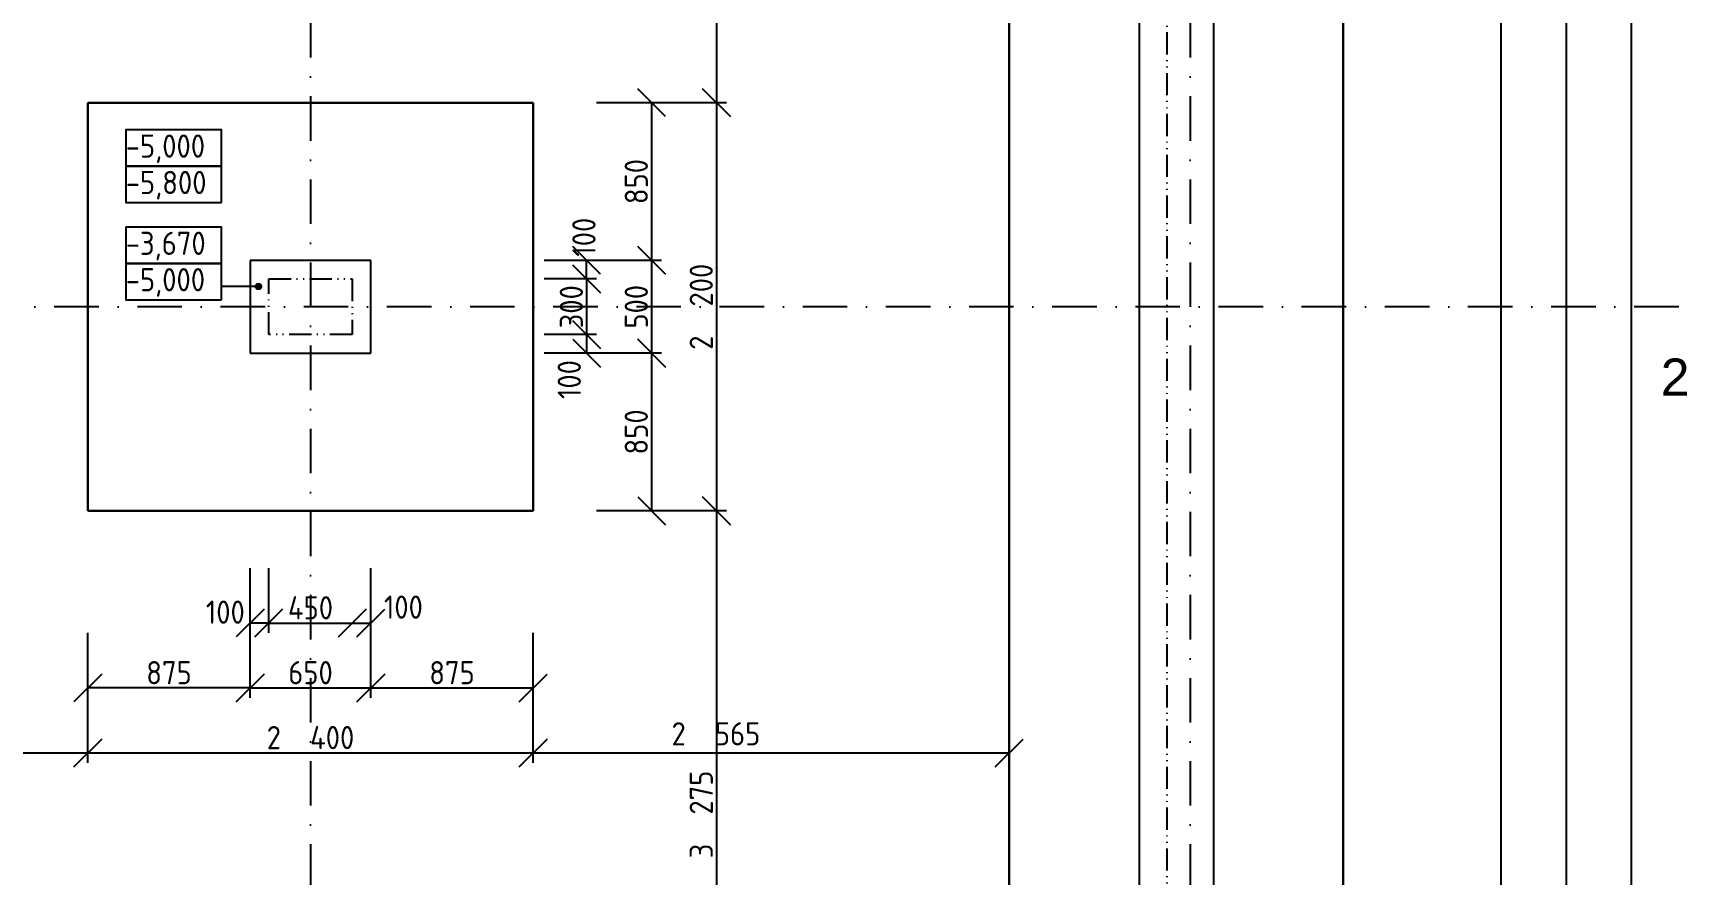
# Model space of a CAD drawing. Extents: x 4511820 to 5180432, y -1526536 to -944957.
# Drawn here: x 5034561 to 5043473, y -1495491 to -1490952 of the extents above; entities that cross this region are included whole.
import ezdxf

# ---------------------------------------------------------------- set-up
doc = ezdxf.new("R2010")
doc.units = 0
doc.header["$MEASUREMENT"] = 0
doc.linetypes.add('ACAD_ISO12W100', pattern=[22, 12, -3, 0.5, -3, 0.5, -3])
doc.linetypes.add('BODKOCIARKOVANA_3', pattern=[5.6, 3, -1.3, 0, -1.3])
doc.layers.get('0').update_dxf_attribs({"linetype": 'CONTINUOUS'})
doc.layers.get('Defpoints').update_dxf_attribs({"color": 61, "linetype": 'CONTINUOUS'})
for name, color, linetype in [('KÓTY', 4, 'CONTINUOUS'), ('MÚRY', 1, 'CONTINUOUS'), ('osi', 253, 'CONTINUOUS'), ('TENKÁ', 7, 'CONTINUOUS')]:
    doc.layers.add(name, color=color, linetype=linetype)
doc.styles.add('styl1', font='arial.ttf')
doc.styles.add('STYLE1', font='isocp.shx')
doc.dimstyles.new('STANDARD-50', dxfattribs={"dimtxt": 125, "dimasz": 150, "dimexe": 10, "dimexo": 200, "dimgap": 20, "dimtad": 1, "dimdsep": 46, "dimlunit": 6, "dimtxsty": 'STYLE1', "dimblk1": 'OBLIQUE', "dimblk2": 'OBLIQUE', "dimsah": 1, "dimcen": 2.5, "dimse1": 1, "dimse2": 1, "dimadec": 0, "dimazin": 0, "dimtfac": 1, "dimtmove": 1, "dimatfit": 3, "dimldrblk": 'OBLIQUE', "dimfxl": 1, "dimtolj": 1, "dimtzin": 0, "dimarcsym": 0})

# ---------------------------------------------------------------- blocks, each defined once
blk = doc.blocks.new('_OBLIQUE')
at = {"color": 0, "linetype": 'ByBlock'}
blk.add_line((-0.5, -0.5), (0.5, 0.5), dxfattribs=at)
blk = doc.blocks.new('*D43170')
at = {"layer": 'Defpoints', "color": 0}
for p in [(5034856, -1493469), (5037256, -1493469), (5037256, -1494833.5)]:
    blk.add_point(p, dxfattribs=at)
at = {"layer": 'KÓTY', "color": 0, "lineweight": -2}
blk.add_line((5034856, -1494833.5), (5037256, -1494833.5), dxfattribs=at)
at = {"layer": 'KÓTY', "color": 0, "linetype": 'ByBlock', "lineweight": -2, "xscale": 150, "yscale": 150, "zscale": 150, "rotation": 180}
blk.add_blockref('_OBLIQUE', (5034856, -1494833.5), dxfattribs=at)
at = {"layer": 'KÓTY', "color": 0, "linetype": 'ByBlock', "lineweight": -2, "xscale": 150, "yscale": 150, "zscale": 150}
blk.add_blockref('_OBLIQUE', (5037256, -1494833.5), dxfattribs=at)
at = {"layer": 'KÓTY', "color": 0, "insert": (5036056, -1494751), "char_height": 125, "attachment_point": 5, "style": 'STYLE1'}
blk.add_mtext('\\A1;2ﾠ400', dxfattribs=at)
blk = doc.blocks.new('*D43171')
at = {"layer": 'Defpoints', "color": 0}
for p in [(5034856, -1492619), (5035731, -1492619), (5034856, -1494483.5)]:
    blk.add_point(p, dxfattribs=at)
at = {"layer": 'KÓTY', "color": 0, "lineweight": -2}
blk.add_line((5035731, -1494483.5), (5034856, -1494483.5), dxfattribs=at)
at = {"layer": 'KÓTY', "color": 0, "linetype": 'ByBlock', "lineweight": -2, "xscale": 150, "yscale": 150, "zscale": 150, "rotation": 180}
blk.add_blockref('_OBLIQUE', (5034856, -1494483.5), dxfattribs=at)
at = {"layer": 'KÓTY', "color": 0, "linetype": 'ByBlock', "lineweight": -2, "xscale": 150, "yscale": 150, "zscale": 150}
blk.add_blockref('_OBLIQUE', (5035731, -1494483.5), dxfattribs=at)
at = {"layer": 'KÓTY', "color": 0, "insert": (5035293.5, -1494401), "char_height": 125, "attachment_point": 5, "style": 'STYLE1'}
blk.add_mtext('\\A1;875', dxfattribs=at)
blk = doc.blocks.new('*D43172')
at = {"layer": 'Defpoints', "color": 0}
for p in [(5035831, -1492519), (5036281, -1492519), (5036281, -1494133.5)]:
    blk.add_point(p, dxfattribs=at)
at = {"layer": 'KÓTY', "color": 0, "lineweight": -2}
blk.add_line((5035831, -1494133.5), (5036281, -1494133.5), dxfattribs=at)
at = {"layer": 'KÓTY', "color": 0, "linetype": 'ByBlock', "lineweight": -2, "xscale": 150, "yscale": 150, "zscale": 150, "rotation": 180}
blk.add_blockref('_OBLIQUE', (5035831, -1494133.5), dxfattribs=at)
at = {"layer": 'KÓTY', "color": 0, "linetype": 'ByBlock', "lineweight": -2, "xscale": 150, "yscale": 150, "zscale": 150}
blk.add_blockref('_OBLIQUE', (5036281, -1494133.5), dxfattribs=at)
at = {"layer": 'KÓTY', "color": 0, "insert": (5036056, -1494051), "char_height": 125, "attachment_point": 5, "style": 'STYLE1'}
blk.add_mtext('\\A1;450', dxfattribs=at)
blk = doc.blocks.new('*D43173')
at = {"layer": 'Defpoints', "color": 0}
for p in [(5035731, -1492619), (5036381, -1492619), (5036381, -1494483.5)]:
    blk.add_point(p, dxfattribs=at)
at = {"layer": 'KÓTY', "color": 0, "lineweight": -2}
blk.add_line((5035731, -1494483.5), (5036381, -1494483.5), dxfattribs=at)
at = {"layer": 'KÓTY', "color": 0, "linetype": 'ByBlock', "lineweight": -2, "xscale": 150, "yscale": 150, "zscale": 150, "rotation": 180}
blk.add_blockref('_OBLIQUE', (5035731, -1494483.5), dxfattribs=at)
at = {"layer": 'KÓTY', "color": 0, "linetype": 'ByBlock', "lineweight": -2, "xscale": 150, "yscale": 150, "zscale": 150}
blk.add_blockref('_OBLIQUE', (5036381, -1494483.5), dxfattribs=at)
at = {"layer": 'KÓTY', "color": 0, "insert": (5036056, -1494401), "char_height": 125, "attachment_point": 5, "style": 'STYLE1'}
blk.add_mtext('\\A1;650', dxfattribs=at)
blk = doc.blocks.new('*D43174')
at = {"layer": 'Defpoints', "color": 0}
for p in [(5036381, -1492619), (5037256, -1492619), (5037256, -1494483.5)]:
    blk.add_point(p, dxfattribs=at)
at = {"layer": 'KÓTY', "color": 0, "lineweight": -2}
blk.add_line((5036381, -1494483.5), (5037256, -1494483.5), dxfattribs=at)
at = {"layer": 'KÓTY', "color": 0, "linetype": 'ByBlock', "lineweight": -2, "xscale": 150, "yscale": 150, "zscale": 150, "rotation": 180}
blk.add_blockref('_OBLIQUE', (5036381, -1494483.5), dxfattribs=at)
at = {"layer": 'KÓTY', "color": 0, "linetype": 'ByBlock', "lineweight": -2, "xscale": 150, "yscale": 150, "zscale": 150}
blk.add_blockref('_OBLIQUE', (5037256, -1494483.5), dxfattribs=at)
at = {"layer": 'KÓTY', "color": 0, "insert": (5036818.5, -1494401), "char_height": 125, "attachment_point": 5, "style": 'STYLE1'}
blk.add_mtext('\\A1;875', dxfattribs=at)
blk = doc.blocks.new('*D43175')
at = {"layer": 'Defpoints', "color": 0}
for p in [(5036281, -1492519), (5036381, -1492519), (5036381, -1494133.5)]:
    blk.add_point(p, dxfattribs=at)
at = {"layer": 'KÓTY', "color": 0, "lineweight": -2}
blk.add_line((5036281, -1494133.5), (5036381, -1494133.5), dxfattribs=at)
at = {"layer": 'KÓTY', "color": 0, "linetype": 'ByBlock', "lineweight": -2, "xscale": 150, "yscale": 150, "zscale": 150, "rotation": 180}
blk.add_blockref('_OBLIQUE', (5036281, -1494133.5), dxfattribs=at)
at = {"layer": 'KÓTY', "color": 0, "linetype": 'ByBlock', "lineweight": -2, "xscale": 150, "yscale": 150, "zscale": 150}
blk.add_blockref('_OBLIQUE', (5036381, -1494133.5), dxfattribs=at)
at = {"layer": 'KÓTY', "color": 0, "insert": (5036556.5, -1494047.5), "char_height": 125, "attachment_point": 5, "style": 'STYLE1'}
blk.add_mtext('\\A1;100', dxfattribs=at)
blk = doc.blocks.new('*D43176')
at = {"layer": 'Defpoints', "color": 0}
for p in [(5035731, -1492519), (5035831, -1492519), (5035731, -1494133.5)]:
    blk.add_point(p, dxfattribs=at)
at = {"layer": 'KÓTY', "color": 0, "lineweight": -2}
blk.add_line((5035831, -1494133.5), (5035731, -1494133.5), dxfattribs=at)
at = {"layer": 'KÓTY', "color": 0, "linetype": 'ByBlock', "lineweight": -2, "xscale": 150, "yscale": 150, "zscale": 150, "rotation": 180}
blk.add_blockref('_OBLIQUE', (5035731, -1494133.5), dxfattribs=at)
at = {"layer": 'KÓTY', "color": 0, "linetype": 'ByBlock', "lineweight": -2, "xscale": 150, "yscale": 150, "zscale": 150}
blk.add_blockref('_OBLIQUE', (5035831, -1494133.5), dxfattribs=at)
at = {"layer": 'KÓTY', "color": 0, "insert": (5035597, -1494074.5), "char_height": 125, "attachment_point": 5, "style": 'STYLE1'}
blk.add_mtext('\\A1;100', dxfattribs=at)
blk = doc.blocks.new('*D43181')
at = {"layer": 'Defpoints', "color": 0}
for p in [(5034856, -1493362.1), (5033306, -1493469), (5034856, -1494833.5)]:
    blk.add_point(p, dxfattribs=at)
at = {"layer": 'KÓTY', "color": 0, "lineweight": -2}
blk.add_line((5033306, -1494833.5), (5034856, -1494833.5), dxfattribs=at)
at = {"layer": 'KÓTY', "color": 0, "linetype": 'ByBlock', "lineweight": -2, "xscale": 150, "yscale": 150, "zscale": 150, "rotation": 180}
blk.add_blockref('_OBLIQUE', (5033306, -1494833.5), dxfattribs=at)
at = {"layer": 'KÓTY', "color": 0, "linetype": 'ByBlock', "lineweight": -2, "xscale": 150, "yscale": 150, "zscale": 150}
blk.add_blockref('_OBLIQUE', (5034856, -1494833.5), dxfattribs=at)
at = {"layer": 'KÓTY', "color": 0, "insert": (5034081, -1494751), "char_height": 125, "attachment_point": 5, "style": 'STYLE1'}
blk.add_mtext('\\A1;1ﾠ550', dxfattribs=at)
blk = doc.blocks.new('*D43182')
at = {"layer": 'Defpoints', "color": 0}
for p in [(5037256, -1493369), (5039821, -1493369), (5039821, -1494833.5)]:
    blk.add_point(p, dxfattribs=at)
at = {"layer": 'KÓTY', "color": 0, "lineweight": -2}
blk.add_line((5037256, -1494833.5), (5039821, -1494833.5), dxfattribs=at)
at = {"layer": 'KÓTY', "color": 0, "linetype": 'ByBlock', "lineweight": -2, "xscale": 150, "yscale": 150, "zscale": 150, "rotation": 180}
blk.add_blockref('_OBLIQUE', (5037256, -1494833.5), dxfattribs=at)
at = {"layer": 'KÓTY', "color": 0, "linetype": 'ByBlock', "lineweight": -2, "xscale": 150, "yscale": 150, "zscale": 150}
blk.add_blockref('_OBLIQUE', (5039821, -1494833.5), dxfattribs=at)
at = {"layer": 'KÓTY', "color": 0, "insert": (5038240.5, -1494730.5), "char_height": 125, "attachment_point": 5, "style": 'STYLE1'}
blk.add_mtext('\\A1;2ﾠ565', dxfattribs=at)
blk = doc.blocks.new('*D43422')
at = {"layer": 'Defpoints', "color": 0}
for p in [(5037256, -1486918), (5037256, -1491328), (5038244, -1491328)]:
    blk.add_point(p, dxfattribs=at)
at = {"layer": 'KÓTY', "color": 0, "lineweight": -2}
blk.add_line((5038244, -1486918), (5038244, -1491328), dxfattribs=at)
at = {"layer": 'KÓTY', "color": 0, "linetype": 'ByBlock', "lineweight": -2, "xscale": 150, "yscale": 150, "zscale": 150}
for p, rotation in [((5038244, -1486918), 90), ((5038244, -1491328), 270)]:
    blk.add_blockref('_OBLIQUE', p, dxfattribs=dict(at, rotation=rotation))
at = {"layer": 'KÓTY', "color": 0, "insert": (5038161.5, -1489123), "char_height": 125, "attachment_point": 5, "rotation": 90, "style": 'STYLE1'}
blk.add_mtext('\\A1;4ﾠ410', dxfattribs=at)
blk = doc.blocks.new('*D43423')
at = {"layer": 'Defpoints', "color": 0}
for p in [(5037256, -1491328), (5037256, -1493528), (5038244, -1493528)]:
    blk.add_point(p, dxfattribs=at)
at = {"layer": 'KÓTY', "color": 0, "lineweight": -2}
blk.add_line((5038244, -1491328), (5038244, -1493528), dxfattribs=at)
at = {"layer": 'KÓTY', "color": 0, "linetype": 'ByBlock', "lineweight": -2, "xscale": 150, "yscale": 150, "zscale": 150}
for p, rotation in [((5038244, -1491328), 90), ((5038244, -1493528), 270)]:
    blk.add_blockref('_OBLIQUE', p, dxfattribs=dict(at, rotation=rotation))
at = {"layer": 'KÓTY', "color": 0, "insert": (5038161.5, -1492428), "char_height": 125, "attachment_point": 5, "rotation": 90, "style": 'STYLE1'}
blk.add_mtext('\\A1;2ﾠ200', dxfattribs=at)
blk = doc.blocks.new('*D43424')
at = {"layer": 'Defpoints', "color": 0}
for p in [(5037256, -1493528), (5037256, -1496803), (5038244, -1496803)]:
    blk.add_point(p, dxfattribs=at)
at = {"layer": 'KÓTY', "color": 0, "lineweight": -2}
blk.add_line((5038244, -1493528), (5038244, -1496803), dxfattribs=at)
at = {"layer": 'KÓTY', "color": 0, "linetype": 'ByBlock', "lineweight": -2, "xscale": 150, "yscale": 150, "zscale": 150}
for p, rotation in [((5038244, -1493528), 90), ((5038244, -1496803), 270)]:
    blk.add_blockref('_OBLIQUE', p, dxfattribs=dict(at, rotation=rotation))
at = {"layer": 'KÓTY', "color": 0, "insert": (5038161.5, -1495165.5), "char_height": 125, "attachment_point": 5, "rotation": 90, "style": 'STYLE1'}
blk.add_mtext('\\A1;3ﾠ275', dxfattribs=at)
blk = doc.blocks.new('*D43431')
at = {"layer": 'Defpoints', "color": 0}
for p in [(5036120, -1492178), (5036120, -1492678), (5037894, -1492678)]:
    blk.add_point(p, dxfattribs=at)
at = {"layer": 'KÓTY', "color": 0, "lineweight": -2}
blk.add_line((5037894, -1492178), (5037894, -1492678), dxfattribs=at)
at = {"layer": 'KÓTY', "color": 0, "linetype": 'ByBlock', "lineweight": -2, "xscale": 150, "yscale": 150, "zscale": 150}
for p, rotation in [((5037894, -1492178), 90), ((5037894, -1492678), 270)]:
    blk.add_blockref('_OBLIQUE', p, dxfattribs=dict(at, rotation=rotation))
at = {"layer": 'KÓTY', "color": 0, "insert": (5037811.5, -1492428), "char_height": 125, "attachment_point": 5, "rotation": 90, "style": 'STYLE1'}
blk.add_mtext('\\A1;500', dxfattribs=at)
blk = doc.blocks.new('*D43432')
at = {"layer": 'Defpoints', "color": 0}
for p in [(5036020, -1492278), (5036020, -1492578), (5037544, -1492578)]:
    blk.add_point(p, dxfattribs=at)
at = {"layer": 'KÓTY', "color": 0, "lineweight": -2}
blk.add_line((5037544, -1492278), (5037544, -1492578), dxfattribs=at)
at = {"layer": 'KÓTY', "color": 0, "linetype": 'ByBlock', "lineweight": -2, "xscale": 150, "yscale": 150, "zscale": 150}
for p, rotation in [((5037544, -1492278), 90), ((5037544, -1492578), 270)]:
    blk.add_blockref('_OBLIQUE', p, dxfattribs=dict(at, rotation=rotation))
at = {"layer": 'KÓTY', "color": 0, "insert": (5037461.5, -1492428), "char_height": 125, "attachment_point": 5, "rotation": 90, "style": 'STYLE1'}
blk.add_mtext('\\A1;300', dxfattribs=at)
blk = doc.blocks.new('*D43433')
at = {"layer": 'Defpoints', "color": 0}
for p in [(5036020, -1492178), (5037544, -1492178), (5036020, -1492278)]:
    blk.add_point(p, dxfattribs=at)
at = {"layer": 'KÓTY', "color": 0, "lineweight": -2}
blk.add_line((5037544, -1492278), (5037544, -1492178), dxfattribs=at)
at = {"layer": 'KÓTY', "color": 0, "linetype": 'ByBlock', "lineweight": -2, "xscale": 150, "yscale": 150, "zscale": 150}
for p, rotation in [((5037544, -1492178), 90), ((5037544, -1492278), 270)]:
    blk.add_blockref('_OBLIQUE', p, dxfattribs=dict(at, rotation=rotation))
at = {"layer": 'KÓTY', "color": 0, "insert": (5037529.5, -1492053), "char_height": 125, "attachment_point": 5, "rotation": 90, "style": 'STYLE1'}
blk.add_mtext('\\A1;100', dxfattribs=at)
blk = doc.blocks.new('*D43434')
at = {"layer": 'Defpoints', "color": 0}
for p in [(5036020, -1492578), (5036020, -1492678), (5037544, -1492678)]:
    blk.add_point(p, dxfattribs=at)
at = {"layer": 'KÓTY', "color": 0, "lineweight": -2}
blk.add_line((5037544, -1492578), (5037544, -1492678), dxfattribs=at)
at = {"layer": 'KÓTY', "color": 0, "linetype": 'ByBlock', "lineweight": -2, "xscale": 150, "yscale": 150, "zscale": 150}
for p, rotation in [((5037544, -1492578), 90), ((5037544, -1492678), 270)]:
    blk.add_blockref('_OBLIQUE', p, dxfattribs=dict(at, rotation=rotation))
at = {"layer": 'KÓTY', "color": 0, "insert": (5037450.5, -1492820.5), "char_height": 125, "attachment_point": 5, "rotation": 90, "style": 'STYLE1'}
blk.add_mtext('\\A1;100', dxfattribs=at)
blk = doc.blocks.new('*D43435')
at = {"layer": 'Defpoints', "color": 0}
for p in [(5036995, -1491328), (5036120, -1492178), (5037894, -1492178)]:
    blk.add_point(p, dxfattribs=at)
at = {"layer": 'KÓTY', "color": 0, "lineweight": -2}
blk.add_line((5037894, -1491328), (5037894, -1492178), dxfattribs=at)
at = {"layer": 'KÓTY', "color": 0, "linetype": 'ByBlock', "lineweight": -2, "xscale": 150, "yscale": 150, "zscale": 150}
for p, rotation in [((5037894, -1491328), 90), ((5037894, -1492178), 270)]:
    blk.add_blockref('_OBLIQUE', p, dxfattribs=dict(at, rotation=rotation))
at = {"layer": 'KÓTY', "color": 0, "insert": (5037811.5, -1491753), "char_height": 125, "attachment_point": 5, "rotation": 90, "style": 'STYLE1'}
blk.add_mtext('\\A1;850', dxfattribs=at)
blk = doc.blocks.new('*D43436')
at = {"layer": 'Defpoints', "color": 0}
for p in [(5036995, -1492678), (5036120, -1493528), (5037894, -1493528)]:
    blk.add_point(p, dxfattribs=at)
at = {"layer": 'KÓTY', "color": 0, "lineweight": -2}
blk.add_line((5037894, -1492678), (5037894, -1493528), dxfattribs=at)
at = {"layer": 'KÓTY', "color": 0, "linetype": 'ByBlock', "lineweight": -2, "xscale": 150, "yscale": 150, "zscale": 150}
for p, rotation in [((5037894, -1492678), 90), ((5037894, -1493528), 270)]:
    blk.add_blockref('_OBLIQUE', p, dxfattribs=dict(at, rotation=rotation))
at = {"layer": 'KÓTY', "color": 0, "insert": (5037811.5, -1493103), "char_height": 125, "attachment_point": 5, "rotation": 90, "style": 'STYLE1'}
blk.add_mtext('\\A1;850', dxfattribs=at)
blk = doc.blocks.new('*D43485')
at = {"layer": 'Defpoints', "color": 0}
for p in [(5041621, -1472378), (5041621, -1499968), (5043171.5, -1499968)]:
    blk.add_point(p, dxfattribs=at)
at = {"layer": 'KÓTY', "color": 0, "lineweight": -2}
blk.add_line((5043171.5, -1472378), (5043171.5, -1499968), dxfattribs=at)
at = {"layer": 'KÓTY', "color": 0, "linetype": 'ByBlock', "lineweight": -2, "xscale": 150, "yscale": 150, "zscale": 150}
for p, rotation in [((5043171.5, -1472378), 90), ((5043171.5, -1499968), 270)]:
    blk.add_blockref('_OBLIQUE', p, dxfattribs=dict(at, rotation=rotation))
at = {"layer": 'KÓTY', "color": 0, "insert": (5043089, -1486173), "char_height": 125, "attachment_point": 5, "rotation": 90, "style": 'STYLE1'}
blk.add_mtext('\\A1;27ﾠ590', dxfattribs=at)
blk = doc.blocks.new('*D43487')
at = {"layer": 'Defpoints', "color": 0}
for p in [(5040921, -1472728), (5040921, -1499268), (5042821.5, -1499268)]:
    blk.add_point(p, dxfattribs=at)
at = {"layer": 'KÓTY', "color": 0, "lineweight": -2}
blk.add_line((5042821.5, -1472728), (5042821.5, -1499268), dxfattribs=at)
at = {"layer": 'KÓTY', "color": 0, "linetype": 'ByBlock', "lineweight": -2, "xscale": 150, "yscale": 150, "zscale": 150}
for p, rotation in [((5042821.5, -1472728), 90), ((5042821.5, -1499268), 270)]:
    blk.add_blockref('_OBLIQUE', p, dxfattribs=dict(at, rotation=rotation))
at = {"layer": 'KÓTY', "color": 0, "insert": (5042739, -1485998), "char_height": 125, "attachment_point": 5, "rotation": 90, "style": 'STYLE1'}
blk.add_mtext('\\A1;26ﾠ540', dxfattribs=at)
blk = doc.blocks.new('*D43551')
at = {"layer": 'Defpoints', "color": 0}
for p in [(5040921, -1473128), (5042471.5, -1473128), (5040921, -1499268)]:
    blk.add_point(p, dxfattribs=at)
at = {"layer": 'KÓTY', "color": 0, "lineweight": -2}
blk.add_line((5042471.5, -1499268), (5042471.5, -1473128), dxfattribs=at)
at = {"layer": 'KÓTY', "color": 0, "linetype": 'ByBlock', "lineweight": -2, "xscale": 150, "yscale": 150, "zscale": 150}
for p, rotation in [((5042471.5, -1473128), 90), ((5042471.5, -1499268), 270)]:
    blk.add_blockref('_OBLIQUE', p, dxfattribs=dict(at, rotation=rotation))
at = {"layer": 'KÓTY', "color": 0, "insert": (5042389, -1486198), "char_height": 125, "attachment_point": 5, "rotation": 90, "style": 'STYLE1'}
blk.add_mtext('\\A1;26ﾠ140', dxfattribs=at)

msp = doc.modelspace()

# ---------------------------------------------------------------- hatches: boundary and pattern name
at = {"layer": 'KÓTY', "ltscale": 0.25}
msp.add_hatch(color=256, dxfattribs=at).paths.add_polyline_path([(5035760.5, -1492319, 1), (5035790.5, -1492319, 1)])

# ---------------------------------------------------------------- linework, layer by layer
at = {"layer": 'KÓTY'}
for p, q in [((5037947.403, -1491328), (5037597.403, -1491328)), ((5038297.403, -1491328), (5037947.403, -1491328)), ((5037597.403, -1492178), (5037315, -1492178)), ((5037947.403, -1492178), (5037597.403, -1492178)), ((5035775.5, -1492319), (5035576.316, -1492319)), ((5037597.403, -1492278), (5037315, -1492278)), ((5037597.403, -1492578), (5037315, -1492578)), ((5037597.403, -1492678), (5037315, -1492678)), ((5037947.403, -1492678), (5037597.403, -1492678)), ((5037947.403, -1493528), (5037597.403, -1493528)), ((5038297.403, -1493528), (5037947.403, -1493528)), ((5035731, -1494186.903), (5035731, -1493836.903)), ((5035831, -1494186.903), (5035831, -1493836.903)), ((5036381, -1494186.903), (5036381, -1493836.903)), ((5036381, -1494186.903), (5036381, -1493836.903)), ((5034856, -1494536.903), (5034856, -1494186.903)), ((5035731, -1494536.903), (5035731, -1494186.903)), ((5036381, -1494536.903), (5036381, -1494186.903)), ((5037256, -1494536.903), (5037256, -1494186.903)), ((5034856, -1494886.903), (5034856, -1494536.903)), ((5037256, -1494886.903), (5037256, -1494536.903))]:
    msp.add_line(p, q, dxfattribs=at)
at = {"layer": 'KÓTY', "ltscale": 0.25}
msp.add_circle((5035775.5, -1492319), 15, dxfattribs=at)
at = {"layer": 'MÚRY', "linetype": 'Continuous', "lineweight": 30}
for p, q in [((5041621, -1499968), (5041621, -1472378)), ((5039821, -1498668), (5039821, -1473578)), ((5034856, -1493528), (5034856, -1491328)), ((5034856, -1491328), (5037256, -1491328)), ((5037256, -1493528), (5037256, -1491328)), ((5034856, -1493528), (5037256, -1493528))]:
    msp.add_line(p, q, dxfattribs=at)
at = {"layer": 'osi', "linetype": 'BODKOCIARKOVANA_3', "ltscale": 80}
for p, q in [((5036056, -1463510.809), (5036056, -1502135.094)), ((5040796, -1463510.809), (5040796, -1502135.094)), ((5043429.122, -1492428), (4978440.258, -1492428))]:
    msp.add_line(p, q, dxfattribs=at)
at = {"layer": 'TENKÁ'}
for p, q in [((5040921, -1472728), (5040921, -1499268)), ((5040521, -1473178), (5040521, -1498868))]:
    msp.add_line(p, q, dxfattribs=at)
at = {"layer": 'TENKÁ', "color": 40, "linetype": 'ACAD_ISO12W100', "ltscale": 10}
msp.add_line((5040671, -1473128), (5040671, -1499018), dxfattribs=at)
at = {"layer": 'TENKÁ', "linetype": 'Continuous', "lineweight": 25}
for p, q in [((5036381, -1492178), (5035731, -1492178)), ((5035731, -1492178), (5035731, -1492678)), ((5036381, -1492678), (5036381, -1492178)), ((5035731, -1492678), (5036381, -1492678))]:
    msp.add_line(p, q, dxfattribs=at)
at = {"layer": 'TENKÁ', "ltscale": 0.25}
for points in [[(5035576.316, -1491670.25), (5035576.316, -1491474), (5035061.684, -1491474), (5035061.684, -1491670.25)], [(5035576.316, -1491866.5), (5035576.316, -1491670.25), (5035061.684, -1491670.25), (5035061.684, -1491866.5)], [(5035576.316, -1492194.5), (5035576.316, -1491998.25), (5035061.684, -1491998.25), (5035061.684, -1492194.5)], [(5035576.316, -1492390.75), (5035576.316, -1492194.5), (5035061.684, -1492194.5), (5035061.684, -1492390.75)]]:
    msp.add_lwpolyline(points, close=True, dxfattribs=at)
at = {"layer": 'TENKÁ', "color": 40, "linetype": 'ACAD_ISO12W100', "ltscale": 10}
msp.add_lwpolyline([(5035831, -1492278), (5036281, -1492278), (5036281, -1492578), (5035831, -1492578)], close=True, dxfattribs=at)

# ---------------------------------------------------------------- texts
at = {"layer": 'TENKÁ', "ltscale": 0.25}
for s, height, style, p in [('-5,000', 125, 'STYLE1', (5035060.573, -1491624.201)), ('-5,800', 125, 'STYLE1', (5035060.573, -1491820.451)), ('-3,670', 125, 'STYLE1', (5035060.573, -1492148.451)), ('-5,000', 125, 'STYLE1', (5035060.573, -1492344.701)), ('2', 200, 'styl1', (5043331.357, -1492907.078))]:
    msp.add_text(s, height=height, dxfattribs=dict(at, style=style)).set_placement(p)

# ---------------------------------------------------------------- dimensions: what is measured, and where the dimension line sits
at = {"layer": 'KÓTY'}
for base, p1, p2, picture, middle in [((5043171.5, -1499968), (5041621, -1472378), (5041621, -1499968), '*D43485', (5043088.957, -1486173)), ((5042821.5, -1499268), (5040921, -1472728), (5040921, -1499268), '*D43487', (5042738.957, -1485998)), ((5042471.5, -1473128), (5040921, -1499268), (5040921, -1473128), '*D43551', (5042388.957, -1486198)), ((5038244, -1491328), (5037256, -1486918), (5037256, -1491328), '*D43422', (5038161.457, -1489123)), ((5037894, -1492178), (5036995, -1491328), (5036120, -1492178), '*D43435', (5037811.5, -1491753)), ((5038244, -1493528), (5037256, -1491328), (5037256, -1493528), '*D43423', (5038161.457, -1492428)), ((5037894, -1492678), (5036120, -1492178), (5036120, -1492678), '*D43431', (5037811.5, -1492428)), ((5037544, -1492578), (5036020, -1492278), (5036020, -1492578), '*D43432', (5037461.5, -1492428)), ((5037894, -1493528), (5036995, -1492678), (5036120, -1493528), '*D43436', (5037811.5, -1493103)), ((5038244, -1496803), (5037256, -1493528), (5037256, -1496803), '*D43424', (5038161.457, -1495165.5))]:
    dim = msp.add_linear_dim(base=base, p1=p1, p2=p2, angle=90, dimstyle='STANDARD-50', override={"dimtxsty": 'STYLE1', "dimldrblk": 'OBLIQUE'}, dxfattribs=at)
    dim.commit()
    dim.dimension.update_dxf_attribs({"geometry": picture, "text_midpoint": middle})
for base, p1, p2, picture, middle in [((5037544, -1492178), (5036020, -1492278), (5036020, -1492178), '*D43433', (5037612, -1492053)), ((5037544, -1492678), (5036020, -1492578), (5036020, -1492678), '*D43434', (5037533, -1492820.5))]:
    dim = msp.add_linear_dim(base=base, p1=p1, p2=p2, angle=90, dimstyle='STANDARD-50', override={"dimtxsty": 'STYLE1', "dimldrblk": 'OBLIQUE'}, dxfattribs=at)
    dim.commit()
    dim.dimension.update_dxf_attribs({"geometry": picture, "text_midpoint": middle, "dimtype": 160})
for base, p1, p2, picture, middle in [((5035731, -1494133.5), (5035831, -1492519), (5035731, -1492519), '*D43176', (5035597, -1494157)), ((5036381, -1494133.5), (5036281, -1492519), (5036381, -1492519), '*D43175', (5036556.5, -1494130)), ((5039821, -1494833.5), (5037256, -1493369), (5039821, -1493369), '*D43182', (5038240.5, -1494813))]:
    dim = msp.add_linear_dim(base=base, p1=p1, p2=p2, dimstyle='STANDARD-50', override={"dimtxsty": 'STYLE1', "dimldrblk": 'OBLIQUE'}, dxfattribs=at)
    dim.commit()
    dim.dimension.update_dxf_attribs({"geometry": picture, "text_midpoint": middle, "dimtype": 160})
for base, p1, p2, picture, middle in [((5036281, -1494133.5), (5035831, -1492519), (5036281, -1492519), '*D43172', (5036056, -1494051)), ((5034856, -1494483.5), (5035731, -1492619), (5034856, -1492619), '*D43171', (5035293.5, -1494401)), ((5036381, -1494483.5), (5035731, -1492619), (5036381, -1492619), '*D43173', (5036056, -1494401)), ((5037256, -1494483.5), (5036381, -1492619), (5037256, -1492619), '*D43174', (5036818.5, -1494401)), ((5034856, -1494833.5), (5033306, -1493469), (5034856, -1493362.103), '*D43181', (5034081, -1494750.957)), ((5037256, -1494833.5), (5034856, -1493469), (5037256, -1493469), '*D43170', (5036056, -1494750.957))]:
    dim = msp.add_linear_dim(base=base, p1=p1, p2=p2, dimstyle='STANDARD-50', override={"dimtxsty": 'STYLE1', "dimldrblk": 'OBLIQUE'}, dxfattribs=at)
    dim.commit()
    dim.dimension.update_dxf_attribs({"geometry": picture, "text_midpoint": middle})

doc.saveas('drawing.dxf')
